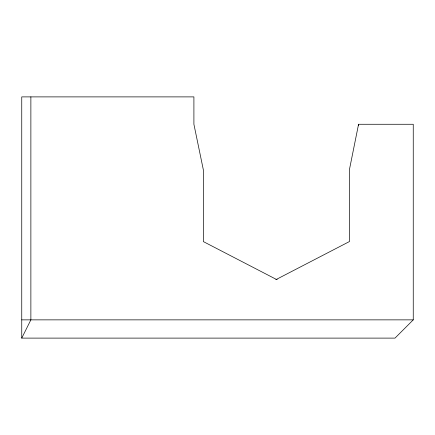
<?xml version="1.0" encoding="UTF-8"?>
<svg xmlns="http://www.w3.org/2000/svg" width="435" height="435" viewBox="0 0 435 435"><rect width="100%" height="100%" fill="white"/><g stroke="black" fill="none" stroke-linecap="round" stroke-linejoin="round"><path stroke-width="0.65" d="M358.56 124.269L349.37 169.895L349.49 241.528L276.361 279.406L203.357 241.594L203.357 169.895L193.907 124.269L193.907 96.891L21.75 96.891L21.75 338.109L394.996 338.109L413.25 319.861L413.25 124.269L358.56 124.269L358.56 125.623M21.75 338.109L30.874 319.861L30.874 96.891M275.861 279.406L277.215 279.406M21.75 319.861L413.25 319.861"/></g></svg>
